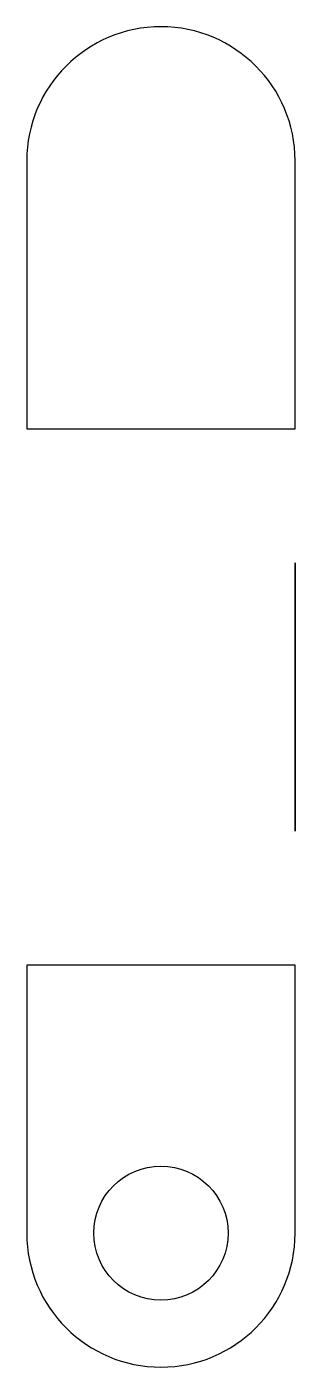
# Model space of a CAD drawing. Header units: inches. Extents: x -49 to -29, y 116 to 216.
import ezdxf

# ---------------------------------------------------------------- set-up
doc = ezdxf.new("R2010")
doc.units = ezdxf.units.IN
doc.header["$MEASUREMENT"] = 0

msp = doc.modelspace()

# ---------------------------------------------------------------- linework, layer by layer
for points in [[(-49.41, 186.31), (-29.41, 186.31), (-29.41, 206.31, 1), (-49.41, 206.31)], [(-29.41, 146.31), (-49.41, 146.31), (-49.41, 126.31, 1), (-29.41, 126.31)]]:
    msp.add_lwpolyline(points, format="xyb", close=True)
at = {"extrusion": (1, 0, -1.83697e-16)}
msp.add_circle((166.31, 30, -29.41), 10, dxfattribs=at)
msp.add_circle((-39.41, 126.31, 10), 5)

doc.saveas('drawing.dxf')
